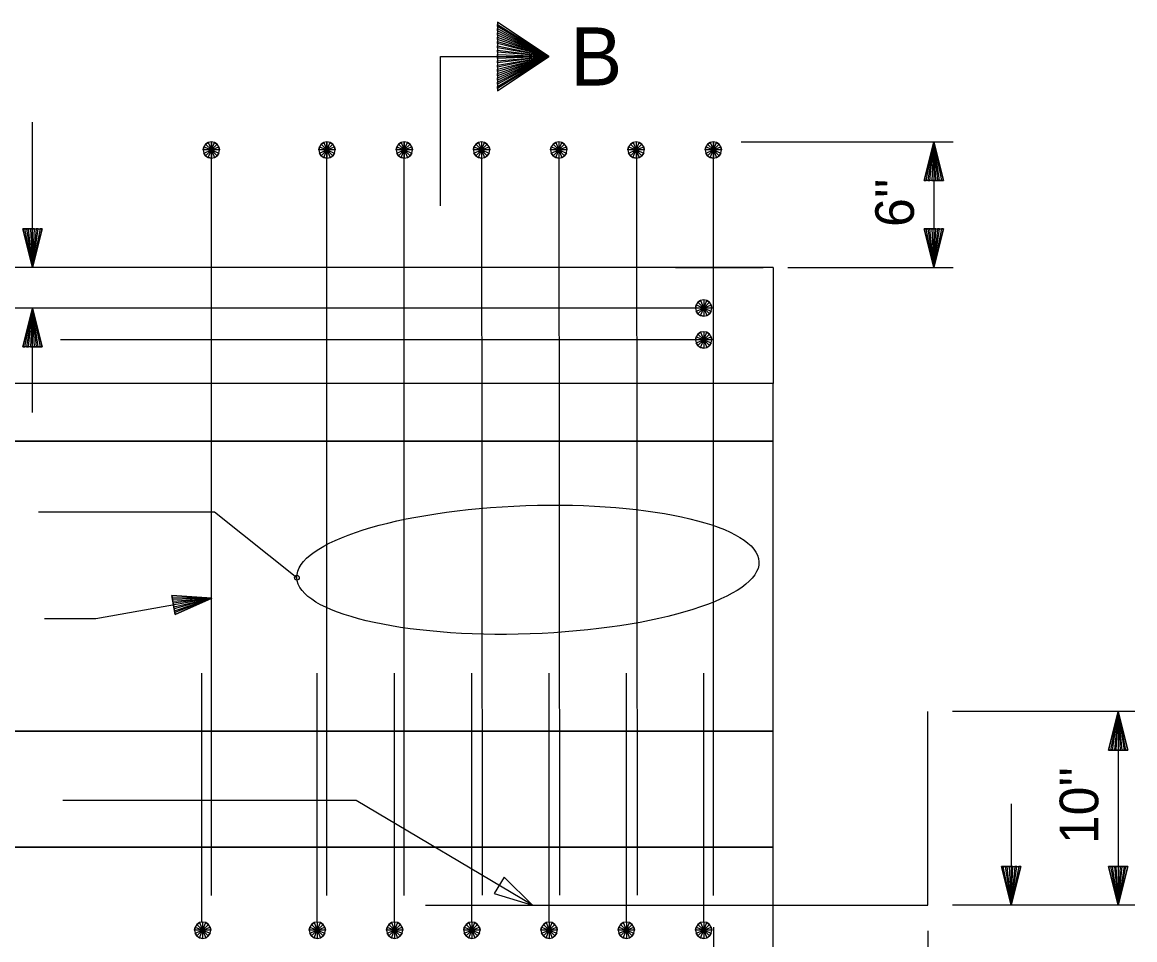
# Model space of a CAD drawing. Extents: x -25.6 to 34.8, y -0.7 to 26.3.
# Drawn here: x -8.619 to -5.022, y 2.151 to 5.119 of the extents above; entities that cross this region are included whole.
import ezdxf

# ---------------------------------------------------------------- set-up
doc = ezdxf.new("R2010")
doc.units = 0
for name, color, linetype in [('Dimension Lines', 7, 'Continuous'), ('Rebar Lines', 7, 'Continuous'), ('Sup Concrete Girder Lines', 7, 'Continuous'), ('Text', 7, 'Continuous')]:
    doc.layers.add(name, color=color, linetype=linetype)

msp = doc.modelspace()

# ---------------------------------------------------------------- linework, layer by layer
at = {"layer": 'Dimension Lines'}
for p, q in [((-8.5864, 4.3259), (-8.5864, 4.7953)), ((-6.2947, 4.7322), (-5.6085, 4.7322)), ((-5.6716, 4.7322), (-5.6716, 4.3259)), ((-6.5067, 4.3259), (-6.2236, 4.3259)), ((-6.1437, 4.3259), (-5.6085, 4.3259)), ((-8.5864, 3.857), (-8.5864, 4.1944)), ((-5.0215, 2.8891), (-5.6107, 2.8891)), ((-5.075, 2.8891), (-5.075, 2.2634)), ((-5.4216, 2.591), (-5.4216, 2.2634)), ((-5.0215, 2.2634), (-5.6107, 2.2634)), ((-6.3842, 2.1915), (-6.3842, 1.2567)), ((-5.6908, 2.1801), (-5.6908, 2.1015))]:
    msp.add_line(p, q, dxfattribs=at)
for points in [[(-7.082, 4.8974), (-6.9159, 5.0082), (-7.082, 4.9042), (-7.082, 4.9111), (-6.9159, 5.0082), (-7.082, 4.9181), (-7.082, 4.925), (-6.9159, 5.0082), (-7.082, 4.932), (-7.082, 4.9388), (-6.9159, 5.0082), (-7.082, 4.9458), (-7.082, 4.9527), (-6.9159, 5.0082), (-7.082, 4.9597), (-7.082, 4.9666), (-6.9159, 5.0082), (-7.082, 4.9735), (-7.082, 4.9804), (-6.9159, 5.0082), (-7.082, 4.9874), (-7.082, 4.9943), (-6.9159, 5.0082), (-7.082, 5.0012), (-7.082, 5.0151), (-6.9159, 5.0082), (-7.082, 5.022), (-7.082, 5.029), (-6.9159, 5.0082), (-7.082, 5.0359), (-7.082, 5.0428), (-6.9159, 5.0082), (-7.082, 5.0497), (-7.082, 5.0567), (-6.9159, 5.0082), (-7.082, 5.0636), (-7.082, 5.0705), (-6.9159, 5.0082), (-7.082, 5.0775), (-7.082, 5.0844), (-6.9159, 5.0082), (-7.082, 5.0913), (-7.082, 5.0983), (-6.9159, 5.0082), (-7.082, 5.1052), (-7.082, 5.1121), (-6.9159, 5.0082), (-7.082, 5.1189), (-7.082, 4.8974), (-6.9159, 5.0082), (-7.082, 4.9042)], [(-7.2668, 4.5247), (-7.2668, 5.0082), (-6.9159, 5.0082)], [(-5.6716, 4.6072), (-5.6653, 4.6072), (-5.6716, 4.7322), (-5.6591, 4.6072), (-5.6528, 4.6072), (-5.6716, 4.7322), (-5.6466, 4.6072), (-5.6403, 4.6072), (-5.6716, 4.7322), (-5.7028, 4.6072), (-5.6966, 4.6072), (-5.6716, 4.7322), (-5.6903, 4.6072), (-5.6841, 4.6072), (-5.6716, 4.7322), (-5.6778, 4.6072), (-5.6403, 4.6072), (-5.7028, 4.6072), (-5.6716, 4.7322), (-5.6403, 4.6072)], [(-8.5864, 4.4509), (-8.5927, 4.4509), (-8.5864, 4.3259), (-8.5989, 4.4509), (-8.6052, 4.4509), (-8.5864, 4.3259), (-8.6114, 4.4509), (-8.6177, 4.4509), (-8.5864, 4.3259), (-8.5552, 4.4509), (-8.5614, 4.4509), (-8.5864, 4.3259), (-8.5677, 4.4509), (-8.5739, 4.4509), (-8.5864, 4.3259), (-8.5802, 4.4509), (-8.6177, 4.4509), (-8.5552, 4.4509), (-8.5864, 4.3259), (-8.6177, 4.4509)], [(-5.6716, 4.4509), (-5.6778, 4.4509), (-5.6716, 4.3259), (-5.6841, 4.4509), (-5.6903, 4.4509), (-5.6716, 4.3259), (-5.6966, 4.4509), (-5.7028, 4.4509), (-5.6716, 4.3259), (-5.6403, 4.4509), (-5.6466, 4.4509), (-5.6716, 4.3259), (-5.6528, 4.4509), (-5.6591, 4.4509), (-5.6716, 4.3259), (-5.6653, 4.4509), (-5.7028, 4.4509), (-5.6403, 4.4509), (-5.6716, 4.3259), (-5.7028, 4.4509)], [(-8.5864, 4.0694), (-8.5802, 4.0694), (-8.5864, 4.1944), (-8.5739, 4.0694), (-8.5677, 4.0694), (-8.5864, 4.1944), (-8.5614, 4.0694), (-8.5552, 4.0694), (-8.5864, 4.1944), (-8.6177, 4.0694), (-8.6114, 4.0694), (-8.5864, 4.1944), (-8.6052, 4.0694), (-8.5989, 4.0694), (-8.5864, 4.1944), (-8.5927, 4.0694), (-8.5552, 4.0694), (-8.6177, 4.0694), (-8.5864, 4.1944), (-8.5552, 4.0694)], [(-7.7312, 3.3223), (-7.9973, 3.5343), (-8.567, 3.5343)], [(-8.0068, 3.2557), (-8.3815, 3.1892), (-8.5478, 3.1892)], [(-8.1299, 3.2338), (-8.1288, 3.2277), (-8.0068, 3.2557), (-8.1277, 3.2216), (-8.1266, 3.2154), (-8.0068, 3.2557), (-8.1255, 3.2093), (-8.1244, 3.2031), (-8.0068, 3.2557), (-8.1354, 3.2646), (-8.1343, 3.2585), (-8.0068, 3.2557), (-8.1332, 3.2523), (-8.1321, 3.2461), (-8.0068, 3.2557), (-8.131, 3.24), (-8.1244, 3.2031), (-8.1354, 3.2646), (-8.0068, 3.2557), (-8.1244, 3.2031)], [(-5.075, 2.7641), (-5.0812, 2.7641), (-5.075, 2.8891), (-5.0875, 2.7641), (-5.0937, 2.7641), (-5.075, 2.8891), (-5.1, 2.7641), (-5.1062, 2.7641), (-5.075, 2.8891), (-5.0437, 2.7641), (-5.05, 2.7641), (-5.075, 2.8891), (-5.0562, 2.7641), (-5.0625, 2.7641), (-5.075, 2.8891), (-5.0687, 2.7641), (-5.1062, 2.7641), (-5.0437, 2.7641), (-5.075, 2.8891), (-5.1062, 2.7641)], [(-6.9697, 2.2634), (-7.5391, 2.6012), (-8.4879, 2.6012)], [(-5.4216, 2.3884), (-5.4278, 2.3884), (-5.4216, 2.2634), (-5.4341, 2.3884), (-5.4403, 2.3884), (-5.4216, 2.2634), (-5.4466, 2.3884), (-5.4528, 2.3884), (-5.4216, 2.2634), (-5.3903, 2.3884), (-5.3966, 2.3884), (-5.4216, 2.2634), (-5.4028, 2.3884), (-5.4091, 2.3884), (-5.4216, 2.2634), (-5.4153, 2.3884), (-5.4528, 2.3884), (-5.3903, 2.3884), (-5.4216, 2.2634), (-5.4528, 2.3884)], [(-5.075, 2.3884), (-5.0687, 2.3884), (-5.075, 2.2634), (-5.0625, 2.3884), (-5.0562, 2.3884), (-5.075, 2.2634), (-5.05, 2.3884), (-5.0437, 2.3884), (-5.075, 2.2634), (-5.1062, 2.3884), (-5.1, 2.3884), (-5.075, 2.2634), (-5.0937, 2.3884), (-5.0875, 2.3884), (-5.075, 2.2634), (-5.0812, 2.3884), (-5.0437, 2.3884), (-5.1062, 2.3884), (-5.075, 2.2634), (-5.0437, 2.3884)]]:
    msp.add_lwpolyline(points, dxfattribs=at)
msp.add_lwpolyline([(-6.9697, 2.2634), (-7.0613, 2.3541), (-7.0932, 2.3004)], close=True, dxfattribs=at)
msp.add_circle((-7.7312, 3.3223), 0.00771, dxfattribs=at)
msp.add_ellipse((-6.984, 3.3481), major_axis=(-0.7472, -0.0257), ratio=0.277702, dxfattribs=at)
at = {"layer": 'Rebar Lines'}
for p, q in [((-8.0079, 2.2947), (-8.0079, 4.7322)), ((-7.6341, 2.2947), (-7.6341, 4.7322)), ((-7.3841, 2.2947), (-7.3841, 4.7322)), ((-6.3842, 2.2947), (-6.3842, 4.7322)), ((-7.1341, 4.7058), (-7.1325, 2.2949)), ((-6.8836, 4.7058), (-6.882, 2.2949)), ((-6.6328, 4.7058), (-6.6311, 2.2949)), ((-6.4333, 4.1944), (-9.3158, 4.1944)), ((-6.4333, 4.0916), (-8.4956, 4.0916)), ((-8.0385, 2.2086), (-8.0385, 3.0134)), ((-7.6653, 2.2086), (-7.6653, 3.0134)), ((-7.4154, 2.2086), (-7.4154, 3.0134)), ((-7.1654, 2.2086), (-7.1654, 3.0134)), ((-6.9154, 2.2086), (-6.9154, 3.0134)), ((-6.6654, 2.2086), (-6.6654, 3.0134)), ((-6.4155, 2.2086), (-6.4155, 3.0134))]:
    msp.add_line(p, q, dxfattribs=at)
for points in [[(-8.0079, 4.7322), (-8.018, 4.7303), (-8.0266, 4.7245), (-8.0323, 4.7159), (-8.0343, 4.7058), (-8.0323, 4.6957), (-8.0266, 4.6871), (-8.018, 4.6815), (-8.0079, 4.6794), (-7.9978, 4.6815), (-7.9892, 4.6871), (-7.9835, 4.6957), (-7.9815, 4.7058), (-7.9835, 4.7159), (-7.9892, 4.7245), (-7.9978, 4.7303), (-8.0079, 4.7322), (-8.0079, 4.7058), (-8.0079, 4.6794), (-8.018, 4.6815), (-8.0079, 4.7058), (-8.0266, 4.6871), (-8.0323, 4.6957), (-8.0079, 4.7058), (-8.0343, 4.7058), (-8.0323, 4.7159), (-8.0079, 4.7058), (-8.0266, 4.7245), (-8.018, 4.7303), (-8.0079, 4.7058), (-7.9978, 4.7303), (-7.9892, 4.7245), (-8.0079, 4.7058), (-7.9835, 4.7159), (-7.9815, 4.7058), (-8.0079, 4.7058), (-7.9835, 4.6957), (-7.9892, 4.6871), (-8.0079, 4.7058), (-7.9978, 4.6815)], [(-7.6341, 4.7322), (-7.6442, 4.7303), (-7.6528, 4.7245), (-7.6585, 4.7159), (-7.6605, 4.7058), (-7.6585, 4.6957), (-7.6528, 4.6871), (-7.6442, 4.6815), (-7.6341, 4.6794), (-7.624, 4.6815), (-7.6154, 4.6871), (-7.6097, 4.6957), (-7.6077, 4.7058), (-7.6097, 4.7159), (-7.6154, 4.7245), (-7.624, 4.7303), (-7.6341, 4.7322), (-7.6341, 4.7058), (-7.6341, 4.6794), (-7.6442, 4.6815), (-7.6341, 4.7058), (-7.6528, 4.6871), (-7.6585, 4.6957), (-7.6341, 4.7058), (-7.6605, 4.7058), (-7.6585, 4.7159), (-7.6341, 4.7058), (-7.6528, 4.7245), (-7.6442, 4.7303), (-7.6341, 4.7058), (-7.624, 4.7303), (-7.6154, 4.7245), (-7.6341, 4.7058), (-7.6097, 4.7159), (-7.6077, 4.7058), (-7.6341, 4.7058), (-7.6097, 4.6957), (-7.6154, 4.6871), (-7.6341, 4.7058), (-7.624, 4.6815)], [(-7.3841, 4.7322), (-7.3942, 4.7303), (-7.4028, 4.7245), (-7.4085, 4.7159), (-7.4105, 4.7058), (-7.4085, 4.6957), (-7.4028, 4.6871), (-7.3942, 4.6815), (-7.3841, 4.6794), (-7.374, 4.6815), (-7.3654, 4.6871), (-7.3597, 4.6957), (-7.3577, 4.7058), (-7.3597, 4.7159), (-7.3654, 4.7245), (-7.374, 4.7303), (-7.3841, 4.7322), (-7.3841, 4.7058), (-7.3841, 4.6794), (-7.3942, 4.6815), (-7.3841, 4.7058), (-7.4028, 4.6871), (-7.4085, 4.6957), (-7.3841, 4.7058), (-7.4105, 4.7058), (-7.4085, 4.7159), (-7.3841, 4.7058), (-7.4028, 4.7245), (-7.3942, 4.7303), (-7.3841, 4.7058), (-7.374, 4.7303), (-7.3654, 4.7245), (-7.3841, 4.7058), (-7.3597, 4.7159), (-7.3577, 4.7058), (-7.3841, 4.7058), (-7.3597, 4.6957), (-7.3654, 4.6871), (-7.3841, 4.7058), (-7.374, 4.6815)], [(-7.1341, 4.7322), (-7.1442, 4.7303), (-7.1528, 4.7245), (-7.1585, 4.7159), (-7.1605, 4.7058), (-7.1585, 4.6957), (-7.1528, 4.6871), (-7.1442, 4.6815), (-7.1341, 4.6794), (-7.124, 4.6815), (-7.1154, 4.6871), (-7.1097, 4.6957), (-7.1077, 4.7058), (-7.1097, 4.7159), (-7.1154, 4.7245), (-7.124, 4.7303), (-7.1341, 4.7322), (-7.1341, 4.7058), (-7.1341, 4.6794), (-7.1442, 4.6815), (-7.1341, 4.7058), (-7.1528, 4.6871), (-7.1585, 4.6957), (-7.1341, 4.7058), (-7.1605, 4.7058), (-7.1585, 4.7159), (-7.1341, 4.7058), (-7.1528, 4.7245), (-7.1442, 4.7303), (-7.1341, 4.7058), (-7.124, 4.7303), (-7.1154, 4.7245), (-7.1341, 4.7058), (-7.1097, 4.7159), (-7.1077, 4.7058), (-7.1341, 4.7058), (-7.1097, 4.6957), (-7.1154, 4.6871), (-7.1341, 4.7058), (-7.124, 4.6815)], [(-6.8841, 4.7322), (-6.8942, 4.7303), (-6.9028, 4.7245), (-6.9085, 4.7159), (-6.9105, 4.7058), (-6.9085, 4.6957), (-6.9028, 4.6871), (-6.8943, 4.6815), (-6.8841, 4.6794), (-6.8741, 4.6815), (-6.8655, 4.6871), (-6.8597, 4.6957), (-6.8577, 4.7058), (-6.8597, 4.7159), (-6.8654, 4.7245), (-6.874, 4.7303), (-6.8841, 4.7322), (-6.8841, 4.7058), (-6.8841, 4.6794), (-6.8943, 4.6815), (-6.8841, 4.7058), (-6.9028, 4.6871), (-6.9085, 4.6957), (-6.8841, 4.7058), (-6.9105, 4.7058), (-6.9085, 4.7159), (-6.8841, 4.7058), (-6.9028, 4.7245), (-6.8942, 4.7303), (-6.8841, 4.7058), (-6.874, 4.7303), (-6.8654, 4.7245), (-6.8841, 4.7058), (-6.8597, 4.7159), (-6.8577, 4.7058), (-6.8841, 4.7058), (-6.8597, 4.6957), (-6.8655, 4.6871), (-6.8841, 4.7058), (-6.8741, 4.6815)], [(-6.6342, 4.7322), (-6.6442, 4.7303), (-6.6528, 4.7245), (-6.6585, 4.7159), (-6.6606, 4.7058), (-6.6585, 4.6957), (-6.6528, 4.6871), (-6.6443, 4.6815), (-6.6342, 4.6794), (-6.6241, 4.6815), (-6.6155, 4.6871), (-6.6097, 4.6957), (-6.6077, 4.7058), (-6.6097, 4.7159), (-6.6154, 4.7245), (-6.624, 4.7303), (-6.6342, 4.7322), (-6.6342, 4.7058), (-6.6342, 4.6794), (-6.6443, 4.6815), (-6.6342, 4.7058), (-6.6528, 4.6871), (-6.6585, 4.6957), (-6.6342, 4.7058), (-6.6606, 4.7058), (-6.6585, 4.7159), (-6.6342, 4.7058), (-6.6528, 4.7245), (-6.6442, 4.7303), (-6.6342, 4.7058), (-6.624, 4.7303), (-6.6154, 4.7245), (-6.6342, 4.7058), (-6.6097, 4.7159), (-6.6077, 4.7058), (-6.6342, 4.7058), (-6.6097, 4.6957), (-6.6155, 4.6871), (-6.6342, 4.7058), (-6.6241, 4.6815)], [(-6.3842, 4.7322), (-6.3943, 4.7303), (-6.4029, 4.7245), (-6.4086, 4.7159), (-6.4106, 4.7058), (-6.4086, 4.6957), (-6.4029, 4.6871), (-6.3943, 4.6815), (-6.3842, 4.6794), (-6.3741, 4.6815), (-6.3655, 4.6871), (-6.3598, 4.6957), (-6.3578, 4.7058), (-6.3598, 4.7159), (-6.3655, 4.7245), (-6.374, 4.7303), (-6.3842, 4.7322), (-6.3842, 4.7058), (-6.3842, 4.6794), (-6.3943, 4.6815), (-6.3842, 4.7058), (-6.4029, 4.6871), (-6.4086, 4.6957), (-6.3842, 4.7058), (-6.4106, 4.7058), (-6.4086, 4.7159), (-6.3842, 4.7058), (-6.4029, 4.7245), (-6.3943, 4.7303), (-6.3842, 4.7058), (-6.374, 4.7303), (-6.3655, 4.7245), (-6.3842, 4.7058), (-6.3598, 4.7159), (-6.3578, 4.7058), (-6.3842, 4.7058), (-6.3598, 4.6957), (-6.3655, 4.6871), (-6.3842, 4.7058), (-6.3741, 4.6815)], [(-6.4153, 4.2208), (-6.4254, 4.2188), (-6.434, 4.2131), (-6.4397, 4.2045), (-6.4417, 4.1944), (-6.4397, 4.1843), (-6.434, 4.1757), (-6.4254, 4.17), (-6.4153, 4.168), (-6.4052, 4.17), (-6.3966, 4.1757), (-6.3909, 4.1843), (-6.3889, 4.1944), (-6.3909, 4.2045), (-6.3966, 4.213), (-6.4051, 4.2188), (-6.4153, 4.2208), (-6.4153, 4.1944), (-6.4153, 4.168), (-6.4254, 4.17), (-6.4153, 4.1944), (-6.434, 4.1757), (-6.4397, 4.1843), (-6.4153, 4.1944), (-6.4417, 4.1944), (-6.4397, 4.2045), (-6.4153, 4.1944), (-6.434, 4.2131), (-6.4254, 4.2188), (-6.4153, 4.1944), (-6.4051, 4.2188), (-6.3966, 4.213), (-6.4153, 4.1944), (-6.3909, 4.2045), (-6.3889, 4.1944), (-6.4153, 4.1944), (-6.3909, 4.1843), (-6.3966, 4.1757), (-6.4153, 4.1944), (-6.4052, 4.17)], [(-6.4153, 4.118), (-6.4254, 4.116), (-6.434, 4.1103), (-6.4397, 4.1017), (-6.4417, 4.0916), (-6.4397, 4.0815), (-6.434, 4.0729), (-6.4254, 4.0672), (-6.4153, 4.0652), (-6.4052, 4.0672), (-6.3966, 4.0729), (-6.3909, 4.0815), (-6.3889, 4.0916), (-6.3909, 4.1017), (-6.3966, 4.1102), (-6.4051, 4.116), (-6.4153, 4.118), (-6.4153, 4.0916), (-6.4153, 4.0652), (-6.4254, 4.0672), (-6.4153, 4.0916), (-6.434, 4.0729), (-6.4397, 4.0815), (-6.4153, 4.0916), (-6.4417, 4.0916), (-6.4397, 4.1017), (-6.4153, 4.0916), (-6.434, 4.1103), (-6.4254, 4.116), (-6.4153, 4.0916), (-6.4051, 4.116), (-6.3966, 4.1102), (-6.4153, 4.0916), (-6.3909, 4.1017), (-6.3889, 4.0916), (-6.4153, 4.0916), (-6.3909, 4.0815), (-6.3966, 4.0729), (-6.4153, 4.0916), (-6.4052, 4.0672)], [(-7.3158, 2.2634), (-5.6908, 2.2634), (-5.6908, 2.8891)], [(-8.0364, 2.2086), (-8.0464, 2.2067), (-8.055, 2.2009), (-8.0607, 2.1923), (-8.0628, 2.1822), (-8.0607, 2.1721), (-8.055, 2.1635), (-8.0465, 2.1579), (-8.0364, 2.1558), (-8.0262, 2.1579), (-8.0177, 2.1635), (-8.0119, 2.1721), (-8.0099, 2.1822), (-8.0119, 2.1923), (-8.0176, 2.2009), (-8.0262, 2.2067), (-8.0364, 2.2086), (-8.0364, 2.1822), (-8.0364, 2.1558), (-8.0465, 2.1579), (-8.0364, 2.1822), (-8.055, 2.1635), (-8.0607, 2.1721), (-8.0364, 2.1822), (-8.0628, 2.1822), (-8.0607, 2.1923), (-8.0364, 2.1822), (-8.055, 2.2009), (-8.0464, 2.2067), (-8.0364, 2.1822), (-8.0262, 2.2067), (-8.0176, 2.2009), (-8.0364, 2.1822), (-8.0119, 2.1923), (-8.0099, 2.1822), (-8.0364, 2.1822), (-8.0119, 2.1721), (-8.0177, 2.1635), (-8.0364, 2.1822), (-8.0262, 2.1579)], [(-7.6652, 2.2086), (-7.6753, 2.2067), (-7.6839, 2.2009), (-7.6896, 2.1923), (-7.6916, 2.1822), (-7.6896, 2.1721), (-7.6839, 2.1635), (-7.6753, 2.1579), (-7.6652, 2.1558), (-7.6551, 2.1579), (-7.6465, 2.1635), (-7.6408, 2.1721), (-7.6387, 2.1822), (-7.6408, 2.1923), (-7.6465, 2.2009), (-7.6551, 2.2067), (-7.6652, 2.2086), (-7.6652, 2.1822), (-7.6652, 2.1558), (-7.6753, 2.1579), (-7.6652, 2.1822), (-7.6839, 2.1635), (-7.6896, 2.1721), (-7.6652, 2.1822), (-7.6916, 2.1822), (-7.6896, 2.1923), (-7.6652, 2.1822), (-7.6839, 2.2009), (-7.6753, 2.2067), (-7.6652, 2.1822), (-7.6551, 2.2067), (-7.6465, 2.2009), (-7.6652, 2.1822), (-7.6408, 2.1923), (-7.6387, 2.1822), (-7.6652, 2.1822), (-7.6408, 2.1721), (-7.6465, 2.1635), (-7.6652, 2.1822), (-7.6551, 2.1579)], [(-7.4154, 2.2086), (-7.4254, 2.2067), (-7.434, 2.2009), (-7.4397, 2.1923), (-7.4418, 2.1822), (-7.4397, 2.1721), (-7.434, 2.1635), (-7.4255, 2.1579), (-7.4154, 2.1558), (-7.4053, 2.1579), (-7.3967, 2.1635), (-7.3909, 2.1721), (-7.3889, 2.1822), (-7.3909, 2.1923), (-7.3966, 2.2009), (-7.4052, 2.2067), (-7.4154, 2.2086), (-7.4154, 2.1822), (-7.4154, 2.1558), (-7.4255, 2.1579), (-7.4154, 2.1822), (-7.434, 2.1635), (-7.4397, 2.1721), (-7.4154, 2.1822), (-7.4418, 2.1822), (-7.4397, 2.1923), (-7.4154, 2.1822), (-7.434, 2.2009), (-7.4254, 2.2067), (-7.4154, 2.1822), (-7.4052, 2.2067), (-7.3966, 2.2009), (-7.4154, 2.1822), (-7.3909, 2.1923), (-7.3889, 2.1822), (-7.4154, 2.1822), (-7.3909, 2.1721), (-7.3967, 2.1635), (-7.4154, 2.1822), (-7.4053, 2.1579)], [(-7.1654, 2.2086), (-7.1754, 2.2066), (-7.184, 2.2009), (-7.1897, 2.1923), (-7.1918, 2.1822), (-7.1897, 2.1721), (-7.184, 2.1635), (-7.1755, 2.1579), (-7.1654, 2.1558), (-7.1553, 2.1579), (-7.1467, 2.1635), (-7.1409, 2.1721), (-7.1389, 2.1822), (-7.1409, 2.1923), (-7.1466, 2.2009), (-7.1552, 2.2066), (-7.1654, 2.2086), (-7.1654, 2.1822), (-7.1654, 2.1558), (-7.1755, 2.1579), (-7.1654, 2.1822), (-7.184, 2.1635), (-7.1897, 2.1721), (-7.1654, 2.1822), (-7.1918, 2.1822), (-7.1897, 2.1923), (-7.1654, 2.1822), (-7.184, 2.2009), (-7.1754, 2.2066), (-7.1654, 2.1822), (-7.1552, 2.2066), (-7.1466, 2.2009), (-7.1654, 2.1822), (-7.1409, 2.1923), (-7.1389, 2.1822), (-7.1654, 2.1822), (-7.1409, 2.1721), (-7.1467, 2.1635), (-7.1654, 2.1822), (-7.1553, 2.1579)], [(-6.9154, 2.2086), (-6.9255, 2.2066), (-6.9341, 2.2009), (-6.9398, 2.1923), (-6.9418, 2.1822), (-6.9398, 2.1721), (-6.9341, 2.1635), (-6.9255, 2.1579), (-6.9154, 2.1558), (-6.9053, 2.1579), (-6.8967, 2.1635), (-6.891, 2.1721), (-6.889, 2.1822), (-6.891, 2.1923), (-6.8967, 2.2009), (-6.9052, 2.2066), (-6.9154, 2.2086), (-6.9154, 2.1822), (-6.9154, 2.1558), (-6.9255, 2.1579), (-6.9154, 2.1822), (-6.9341, 2.1635), (-6.9398, 2.1721), (-6.9154, 2.1822), (-6.9418, 2.1822), (-6.9398, 2.1923), (-6.9154, 2.1822), (-6.9341, 2.2009), (-6.9255, 2.2066), (-6.9154, 2.1822), (-6.9052, 2.2066), (-6.8967, 2.2009), (-6.9154, 2.1822), (-6.891, 2.1923), (-6.889, 2.1822), (-6.9154, 2.1822), (-6.891, 2.1721), (-6.8967, 2.1635), (-6.9154, 2.1822), (-6.9053, 2.1579)], [(-6.6654, 2.2086), (-6.6755, 2.2067), (-6.6841, 2.2009), (-6.6898, 2.1923), (-6.6918, 2.1822), (-6.6898, 2.1721), (-6.6841, 2.1635), (-6.6755, 2.1579), (-6.6654, 2.1558), (-6.6554, 2.1579), (-6.6468, 2.1635), (-6.641, 2.1721), (-6.639, 2.1822), (-6.641, 2.1923), (-6.6467, 2.2009), (-6.6553, 2.2067), (-6.6654, 2.2086), (-6.6654, 2.1822), (-6.6654, 2.1558), (-6.6755, 2.1579), (-6.6654, 2.1822), (-6.6841, 2.1635), (-6.6898, 2.1721), (-6.6654, 2.1822), (-6.6918, 2.1822), (-6.6898, 2.1923), (-6.6654, 2.1822), (-6.6841, 2.2009), (-6.6755, 2.2067), (-6.6654, 2.1822), (-6.6553, 2.2067), (-6.6467, 2.2009), (-6.6654, 2.1822), (-6.641, 2.1923), (-6.639, 2.1822), (-6.6654, 2.1822), (-6.641, 2.1721), (-6.6468, 2.1635), (-6.6654, 2.1822), (-6.6554, 2.1579)], [(-6.4155, 2.2086), (-6.4255, 2.2067), (-6.4341, 2.2009), (-6.4399, 2.1923), (-6.4419, 2.1822), (-6.4399, 2.1721), (-6.4341, 2.1635), (-6.4256, 2.1579), (-6.4155, 2.1558), (-6.4054, 2.1579), (-6.3968, 2.1635), (-6.391, 2.1721), (-6.389, 2.1822), (-6.391, 2.1923), (-6.3968, 2.2009), (-6.4053, 2.2067), (-6.4155, 2.2086), (-6.4155, 2.1822), (-6.4155, 2.1558), (-6.4256, 2.1579), (-6.4155, 2.1822), (-6.4341, 2.1635), (-6.4399, 2.1721), (-6.4155, 2.1822), (-6.4419, 2.1822), (-6.4399, 2.1923), (-6.4155, 2.1822), (-6.4341, 2.2009), (-6.4255, 2.2067), (-6.4155, 2.1822), (-6.4053, 2.2067), (-6.3968, 2.2009), (-6.4155, 2.1822), (-6.391, 2.1923), (-6.389, 2.1822), (-6.4155, 2.1822), (-6.391, 2.1721), (-6.3968, 2.1635), (-6.4155, 2.1822), (-6.4054, 2.1579)]]:
    msp.add_lwpolyline(points, dxfattribs=at)
at = {"layer": 'Sup Concrete Girder Lines'}
for points in [[(-6.1908, 4.3259), (-6.1908, 3.9509), (-8.8649, 3.9509)], [(-6.1908, 4.3259), (-8.8584, 4.3259)], [(-12.2124, 3.7634), (-6.1908, 3.7634), (-6.1908, 3.9509), (-8.8146, 3.9509)], [(-12.2124, 2.8259), (-6.1908, 2.8259), (-6.1908, 3.7634), (-13.9121, 3.7634)], [(-12.2124, 2.4509), (-6.1908, 2.4509), (-6.1908, 2.8259), (-13.9121, 2.8259)], [(-12.2124, 2.0759), (-6.1908, 2.0759), (-6.1908, 2.4509), (-13.9121, 2.4509)]]:
    msp.add_lwpolyline(points, dxfattribs=at)

# ---------------------------------------------------------------- texts
at = {"layer": 'Text'}
msp.add_text('B', height=0.188, dxfattribs=at).set_placement((-6.8469, 4.9142))
for s, p in [("6''", (-5.7357, 4.4569)), ("10''", (-5.1394, 2.4606))]:
    msp.add_text(s, height=0.125, rotation=90, dxfattribs=at).set_placement(p)

doc.saveas('drawing.dxf')
